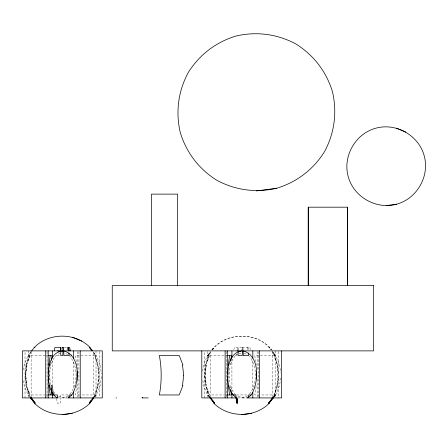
<?xml version="1.0" encoding="UTF-8"?>
<svg xmlns="http://www.w3.org/2000/svg" width="448" height="448" viewBox="0 0 448 448"><rect width="100%" height="100%" fill="white"/><g stroke="black" fill="none" stroke-linecap="round" stroke-linejoin="round"><path stroke-width="0.34" stroke-dasharray="2.24 1.68" d="M25.021 397.919L25.021 350.879M204.417 397.919L204.417 350.879M99.327 351.574L99.086 374.494C99.058 382.161 97.502 389.894 94.36 396.866M278.729 351.574L278.482 374.494C278.538 382.172 276.914 389.894 273.756 396.866M49.594 369.83L49.577 380.027M228.928 372.557L228.928 377.994M238.392 350.185L238.622 347.402M237.233 350.185L237.541 347.402M229.779 368.054L228.866 375.278L229.774 382.435M23.498 369.824L24.125 365.064L28.056 355.561L31.097 351.641L29.322 355.471L27.042 363.737L30.212 355.561M101.382 376.617L100.223 385.454L96.286 394.957L94.618 397.135M202.714 371.179L203.521 365.064L207.458 355.561L208.74 355.46L210.493 351.641C203.011 365.266 202.978 382.575 209.283 396.67M230.429 363.009L230.16 365.042L231.414 361.962M280.605 377.978L279.619 385.454L275.682 394.957L274.014 397.135M51.027 363.02L49.465 375.278L50.68 384.849M76.871 385.454L75.348 394.957L80.108 394.957M256.161 386.137L254.75 394.957L258.586 394.957M233.862 349.72L234.326 347.402L241.898 347.402L241.926 350.185M209.608 355.561L206.438 363.737L208.74 355.46M273.963 396.939L275.492 394.957L274.949 394.957L273.47 396.928C279.608 382.631 279.177 365.82 272.692 351.714L275.643 355.561L279.619 365.064L280.605 372.54M31.063 351.646C23.559 365.574 23.442 383.309 30.341 397.494M237.826 354.049L236.958 354.346L236.634 355.561L235.39 355.46L231.918 360.73M98.039 385.907L94.494 394.957L81.015 394.957M277.441 385.907L273.89 394.957L260.411 394.957M60.514 353.472C54.841 354.166 52.702 360.55 50.758 365.058L49.706 365.064M94.074 396.928C100.206 382.631 99.775 365.82 93.296 351.714M70.095 394.061C78.372 383.096 78.019 366.307 69.49 355.561M249.491 394.061C257.522 383.415 257.522 367.102 249.491 356.462M94.606 396.934L96.096 394.957L94.567 396.939M274.002 396.934L275.363 394.957M273.958 395.97L274.456 394.946M208.802 354.743L208.37 355.628M212.453 349.888L214.318 347.402L212.274 349.888M207.984 355.561L209.283 353.847M207.816 355.561L209.742 353.024M212.122 349.888L214.01 347.402L211.91 349.888M273.834 396.922L275.33 394.957M207.57 355.561L210.073 352.29M211.814 349.888C226.038 331.559 257.102 331.565 271.331 349.888L269.388 347.402L268.828 347.402L270.687 349.888M212.358 349.888C226.587 331.559 257.65 331.565 271.874 349.888M235.39 355.46L236.958 354.346M68.382 395.836L62.972 397.505L58.43 396.469M247.783 395.836L242.368 397.505L236.958 396.172M238.879 353.741L240.94 353.248M277.57 365.036L277.217 365.064L278.482 374.494L277.57 365.036L274.742 355.533L272.658 351.624L275.682 355.561L274.456 355.572M95.06 355.572L96.286 355.561L100.223 365.064L101.382 373.901M98.179 365.053L97.821 365.064L99.086 374.494C98.745 366.61 97.16 358.523 93.262 351.624L93.212 397.225M64.249 347.402L66.853 347.402L67.155 349.72M28.056 355.561L28.969 355.628M45.153 355.561L29.938 355.561L26.158 365.098L26.628 365.064L25.374 375.262L26.628 385.454L26.158 385.42L29.938 394.957L45.153 394.957M46.094 355.561L47.281 355.561M59.366 355.561L56.056 355.454M79.19 355.561L75.348 355.561L76.871 365.064M81.015 355.561L94.494 355.561L98.039 364.61M223.86 355.561L209.334 355.561L205.565 365.075L206.03 365.064L204.775 375.262L206.03 385.454L205.559 385.42L209.334 394.957L224.554 394.957M225.49 355.561L227.41 355.561M258.586 355.561L254.75 355.561L256.267 365.064M260.411 355.561L273.89 355.561L277.441 364.61M46.094 394.957L47.281 394.957M67.906 394.957L60.435 394.957L60.514 397.051M225.49 394.957L227.41 394.957M236.634 394.957L247.307 394.957M57.562 397.919L67.032 397.919L62.972 397.919M237.955 397.919L247.783 397.919M242.368 397.919L246.478 397.947M277.575 385.465L277.217 385.454L278.482 376.018L278.734 397.919M98.174 385.487L97.821 385.454L99.086 376.018L99.327 397.236M243.992 353.388L247.162 354.435M65.632 353.69L67.76 354.435M209.126 397.135L207.458 394.957L203.521 385.454L202.714 379.338M29.73 397.135L28.056 394.957L24.125 385.454L23.498 380.699M93.783 352.531L96.096 355.561M209.356 396.99L207.816 394.957L208.802 395.774M273.47 353.59L274.949 355.561M235.39 395.058L231.918 389.794M53.766 391.759L55.014 393.641M209.798 397.169L208.74 395.058L206.438 386.781L209.608 394.957M30.402 397.169L29.344 395.058L27.042 386.781L30.212 394.957M231.666 389.178L230.16 385.476L230.429 387.509M250.393 349.72L249.866 347.402L242.116 347.402L242.318 350.185M247.968 347.402L248.377 349.72M247.324 347.402L247.694 349.72M56.666 398.569L57.277 403.116L60.754 403.116L60.547 397.919M242.99 347.402L243.102 350.185M242.777 347.402L242.866 350.185M275.414 350.879L275.414 397.919M272.614 351.579L272.614 397.225M258.322 351.568L258.322 397.919M257.152 351.568L257.152 370.938M257.152 379.243L257.152 397.225M252.823 361.015L252.823 389.502M231.918 358.758L231.918 391.143M226.419 351.568L226.419 397.225M210.543 351.562L210.543 397.225M207.743 351.534L207.743 359.402M207.743 391.121L207.743 397.919M96.012 350.879L96.012 397.919M78.921 351.568L78.921 397.225M77.756 351.568L77.756 370.25M77.756 379.932L77.756 397.225M73.427 361.71L73.427 388.808M52.517 360.73L52.517 384.95M47.023 351.568L47.023 397.225M31.142 351.562L31.142 397.225M28.342 350.879L28.342 359.402M28.342 391.121L28.342 397.236M26.65 365.064L25.693 375.256L26.65 385.454L26.958 385.454L25.693 375.256L26.958 365.064L26.65 365.064M206.046 365.064L205.094 375.256L206.046 385.454L206.36 385.454L205.094 375.256L206.36 365.064L206.046 365.064"/><path stroke-width="0.67" d="M62.972 350.879L62.838 355.561L60.698 355.561L60.838 351.35L62.972 350.879L62.72 347.402M60.85 350.879L60.967 347.402L54.925 347.402L54.23 350.879M60.614 350.879L60.754 347.402M77.112 380.016L77.14 371.179M256.57 378.655L256.57 371.857M238.258 351.882L237.955 355.561L242.239 355.561L242.368 350.879C232.355 351.484 228.278 362.516 227.976 371.151C227.052 380.436 228.318 392.269 236.578 397.919M57.562 350.879L60.838 351.35C50.641 353.293 48.899 365.842 48.188 374.354C48.681 382.586 49.465 393.075 57.176 397.919M230.698 360.982L231.414 355.561L227.41 355.561M51.386 360.31L52.013 355.561L48.014 355.561M50.238 355.561L48.86 365.064L49.336 365.064M229.634 355.561L228.256 365.064L228.738 365.064M67.766 397.953L68.813 397.505L69.222 394.957L71.831 394.957C79.464 382.967 80.982 355.533 63.728 350.879M247.162 397.953L248.214 397.505L248.618 394.957L251.233 394.957C258.86 382.967 260.383 355.533 243.124 350.879L243.309 355.561L248.618 355.561L248.214 353.013M93.828 397.51L93.212 397.919L93.923 397.919L89.762 403.116L89.281 403.116L93.167 397.919M272.614 397.919L273.325 397.919L269.164 403.116L268.632 403.116L273.23 397.51M89.398 402.595L90.933 400.518M92.086 398.955L92.854 397.919M268.632 403.116L272.507 397.919M268.828 403.116L272.726 397.919M89.734 403.116L93.52 397.919M31.679 350.879L34.345 347.402L35.062 347.402M71.831 394.957L68.813 397.505M251.233 394.957L248.214 397.505M34.317 347.402C49.134 332.399 75.214 332.405 90.026 347.402M90.026 403.116C75.214 418.113 49.134 418.118 34.317 403.116M269.422 403.116C254.61 418.113 228.53 418.118 213.718 403.116M276.741 188.238C296.895 182.123 313.471 169.411 324.593 151.53C334.522 132.955 337.243 112.252 332.466 91.745C326.351 71.596 313.639 55.026 295.758 43.904C277.189 33.981 256.48 31.254 235.978 36.03C215.83 42.146 199.259 54.863 188.138 72.738C178.214 91.314 175.493 112.017 180.27 132.524C186.385 152.673 199.097 169.243 216.978 180.365C235.542 190.288 256.239 193.021 276.741 188.238L256.368 190.921M396.396 204.249C416.802 198.923 429.845 176.333 424.256 155.999C418.93 135.598 396.346 122.556 376.012 128.145C355.617 133.47 342.574 156.061 348.158 176.389C353.489 196.784 376.068 209.832 396.396 204.249L386.21 205.587M241.573 414.652L251.754 413.314M62.171 414.652L72.358 413.314M53.385 394.89L52.265 394.957L51.122 385.454L52.276 385.454L53.385 394.89L57.495 394.957L57.562 397.919L22.4 397.919L22.4 350.879L102.262 350.879L102.262 397.919L68.382 397.919M62.502 347.402L63.594 347.402L63.913 355.561L69.222 355.561L68.813 353.013M67.715 347.402L69.625 347.402L70.342 350.879M71.831 355.561L71.299 355.561L71.182 354.99M49.336 385.454L48.86 385.454L50.238 394.957M228.738 385.454L228.256 385.454L229.634 394.957M48.014 394.957L52.013 394.957L51.206 388.853M227.41 394.957L231.414 394.957L230.698 389.542M115.998 397.919L116.642 397.919M142.783 397.919L148.187 397.919M236.673 403.116L237.754 403.116L236.958 397.919L201.796 397.919L201.796 350.879M247.783 397.919L281.658 397.919L281.658 350.879M30.341 397.494L34.608 403.116L35.112 403.116L31.237 397.919M30.43 397.919L31.142 397.919L30.559 397.628M232.781 394.89L235.833 394.957L236.18 397.628M236.958 350.879L240.234 351.35M142.744 397.919L141.999 397.628L142.397 397.919M396.396 128.145L405.905 132.076M72.369 337.21L81.866 341.141M209.994 397.975L209.742 397.494M92.523 350.879L89.869 347.402L89.281 347.402L91.879 350.879M210.062 397.919L213.976 403.116L214.676 403.116L212.75 400.518M30.666 397.919L34.58 403.116M210.414 397.919L214.318 403.116M210.633 397.919L214.508 403.116M211.21 398.44L211.977 399.476M31.427 397.919L35.274 403.116M68.572 347.402L69.182 350.879M67.928 347.402L68.477 350.879M67.894 348.561L68.247 350.879M235.973 397.919L236.152 399.218M236.326 400.518L236.589 402.466M236.219 397.919L236.886 403.116M236.964 397.919L237.541 403.116M347.486 285.589L347.486 207.189L308.235 207.189L308.235 285.589M347.435 207.189L347.435 285.589M308.286 207.189L308.286 285.589M259.622 350.879L259.622 397.919M252.823 350.879L252.823 358.238M252.823 392.28L252.823 397.919M231.918 350.879L231.918 357.442M231.918 393.176L231.918 397.919M227.59 350.879L227.59 374.354M227.59 376.169L227.59 397.919M225.114 350.879L225.114 397.919M177.582 285.589L177.582 194.124L151.452 194.124L151.452 285.589M80.226 350.879L80.226 397.919M73.427 350.879L73.427 358.417M73.427 391.978L73.427 397.919M52.517 350.879L52.517 358.103M52.517 393.434L52.517 397.919M48.188 350.879L48.188 374.354M48.188 376.169L48.188 397.919M45.718 350.879L45.718 397.919M183.725 375.262L182.487 385.454L182.935 385.454L179.256 394.957L159.326 394.957A39.396 13.782 -90 0 0 159.326 355.561L179.256 355.561L182.935 365.064L182.487 365.064L183.725 375.262M373.582 285.589L112.252 285.589L112.252 350.879L373.582 350.879L373.582 285.589"/></g></svg>
